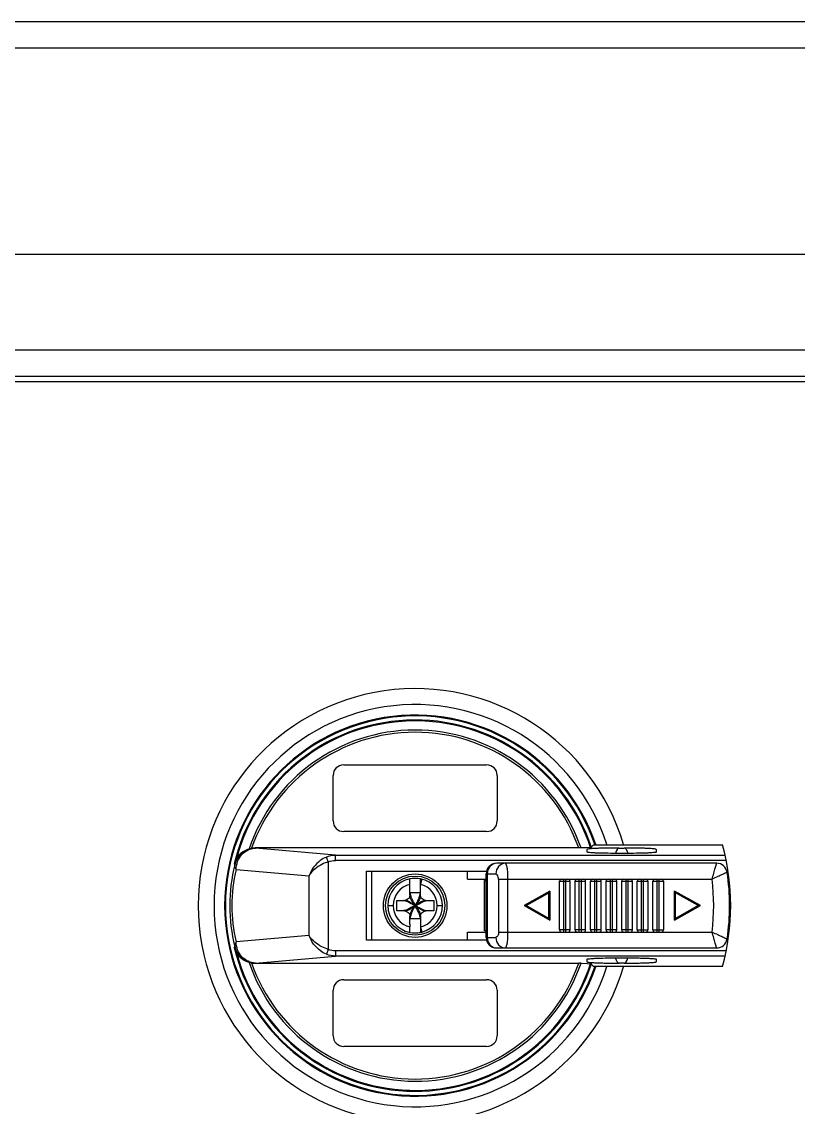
# Model space of a CAD drawing. Header units: millimetres. Extents: x 10297564 to 11610295, y -9287743 to -8409454.
# Drawn here: x 10495622 to 10497094, y -9075652 to -9073594 of the extents above; entities that cross this region are included whole.
import ezdxf

# ---------------------------------------------------------------- set-up
doc = ezdxf.new("R2010")
doc.units = ezdxf.units.MM
doc.header["$LTSCALE"] = 100
doc.layers.add('-0', color=7, linetype='Continuous')

# ---------------------------------------------------------------- blocks, each defined once
blk = doc.blocks.new('인버터 외형도')
at = {"layer": '-0', "linetype": 'Continuous'}
for p, q in [((99257.7, 55947.4), (85171.9, 55947.4)), ((99295.3, 55909.8), (85134.2, 55909.8)), ((99295.3, 55616.3), (85134.2, 55616.3)), ((85292.3, 55480.9), (99137.3, 55480.9)), ((85668.5, 55435.7), (98761.1, 55435.7)), ((86210.2, 55443.3), (98219.3, 55443.3)), ((95318.6, 54891), (95521.8, 54891)), ((95303.6, 54811.2), (95303.6, 54875.9)), ((95536.9, 54875.9), (95536.9, 54811.2)), ((95521.8, 54796.2), (95318.6, 54796.2)), ((95166.2, 54781.9), (95165.1, 54781.9)), ((95652.7, 54772.8), (95192.8, 54772.8)), ((95192.8, 54772.8), (95193, 54772.5)), ((95306.8, 54762.6), (95193, 54772.5)), ((95664.7, 54773.1), (95656, 54772.8)), ((95669.5, 54773.3), (95664.7, 54773.1)), ((95664.8, 54766.9), (95664.8, 54770.8)), ((95673.1, 54777.3), (95857.1, 54777.3)), ((95675.3, 54781.9), (95674.2, 54781.9)), ((95710, 54772.6), (95717.4, 54772.6)), ((95762.6, 54770.8), (95762.6, 54766.9)), ((95296.7, 54753.1), (95294, 54759.9)), ((95306.8, 54755.1), (95306.8, 54762.6)), ((95306.8, 54762.6), (95860.7, 54762.6)), ((95717.4, 54765), (95706.1, 54765)), ((95165.7, 54742.4), (95269.5, 54733.4)), ((95296.7, 54753.1), (95296.7, 54628.5)), ((95862.3, 54755.1), (95306.8, 54755.1)), ((95848.8, 54751), (95536.1, 54751)), ((95269.5, 54648.2), (95269.5, 54733.4)), ((95351, 54641.9), (95351, 54739.7)), ((95351, 54739.7), (95521.5, 54739.7)), ((95358.5, 54641.9), (95358.5, 54739.7)), ((95412.7, 54705.9), (95412.7, 54728.7)), ((95427.8, 54705.9), (95427.8, 54728.7)), ((95429.6, 54728.4), (95427.8, 54721.1)), ((95494.7, 54728.4), (95494.7, 54739.7)), ((95494.7, 54728.4), (95521.1, 54728.4)), ((95518.8, 54655), (95518.8, 54726.7)), ((95518.8, 54726.7), (95521.1, 54726.7)), ((95521.1, 54645.7), (95521.1, 54736)), ((95521.1, 54736), (95534.9, 54736)), ((95522.6, 54736), (95522.6, 54645.7)), ((95538.6, 54728.4), (95538.6, 54653.2)), ((95538.6, 54728.4), (95842.2, 54728.4)), ((95552.1, 54653.2), (95552.1, 54728.4)), ((95625.3, 54656.2), (95625.3, 54725.4)), ((95625.3, 54725.4), (95640.4, 54725.4)), ((95631.4, 54653.2), (95631.4, 54728.4)), ((95634.4, 54653.2), (95634.4, 54728.4)), ((95640.4, 54656.2), (95640.4, 54725.4)), ((95647.5, 54656.2), (95647.5, 54725.4)), ((95647.5, 54725.4), (95662.5, 54725.4)), ((95653.5, 54653.2), (95653.5, 54728.4)), ((95656.5, 54653.2), (95656.5, 54728.4)), ((95662.5, 54656.2), (95662.5, 54725.4)), ((95669.6, 54656.2), (95669.6, 54725.4)), ((95669.6, 54725.4), (95684.6, 54725.4)), ((95675.6, 54653.2), (95675.6, 54728.4)), ((95678.6, 54653.2), (95678.6, 54728.4)), ((95684.6, 54656.2), (95684.6, 54725.4)), ((95691.7, 54656.2), (95691.7, 54725.4)), ((95691.7, 54725.4), (95706.8, 54725.4)), ((95697.7, 54653.2), (95697.7, 54728.4)), ((95700.7, 54653.2), (95700.7, 54728.4)), ((95706.8, 54656.2), (95706.8, 54725.4)), ((95713.8, 54656.2), (95713.8, 54725.4)), ((95713.8, 54725.4), (95728.9, 54725.4)), ((95719.9, 54653.2), (95719.9, 54728.4)), ((95722.9, 54653.2), (95722.9, 54728.4)), ((95728.9, 54656.2), (95728.9, 54725.4)), ((95736, 54656.2), (95736, 54725.4)), ((95736, 54725.4), (95751, 54725.4)), ((95742, 54653.2), (95742, 54728.4)), ((95745, 54653.2), (95745, 54728.4)), ((95751, 54725.4), (95751, 54656.2)), ((95758.1, 54656.2), (95758.1, 54725.4)), ((95758.1, 54725.4), (95773.1, 54725.4)), ((95764.1, 54653.2), (95764.1, 54728.4)), ((95767.1, 54653.2), (95767.1, 54728.4)), ((95773.1, 54725.4), (95773.1, 54656.2)), ((95412.7, 54709.6), (95427.8, 54709.6)), ((95611.8, 54711.5), (95575.1, 54690.8)), ((95610.3, 54708.9), (95611.8, 54711.5)), ((95611.8, 54711.5), (95611.8, 54670.1)), ((95788.9, 54670.1), (95788.9, 54711.5)), ((95825.6, 54690.8), (95788.9, 54711.5)), ((95790.4, 54708.9), (95788.9, 54711.5)), ((95393.9, 54683.3), (95393.9, 54698.3)), ((95393.9, 54698.3), (95405.2, 54698.3)), ((95407.4, 54698.7), (95405.2, 54698.3)), ((95412.7, 54705.9), (95412.4, 54703.6)), ((95428.1, 54703.6), (95427.8, 54705.9)), ((95435.3, 54698.3), (95433.1, 54698.7)), ((95435.3, 54698.3), (95446.6, 54698.3)), ((95446.6, 54698.3), (95446.6, 54683.3)), ((95578.2, 54690.8), (95610.3, 54708.9)), ((95610.3, 54672.7), (95610.3, 54708.9)), ((95790.4, 54672.7), (95790.4, 54708.9)), ((95822.5, 54690.8), (95790.4, 54708.9)), ((95381.5, 54690.8), (95389, 54690.8)), ((95405.2, 54683.3), (95393.9, 54683.3)), ((95405.2, 54683.3), (95407.4, 54682.9)), ((95433.1, 54682.9), (95435.3, 54683.3)), ((95446.6, 54683.3), (95435.3, 54683.3)), ((95451.5, 54690.8), (95459, 54690.8)), ((95575.1, 54690.8), (95611.8, 54670.1)), ((95578.2, 54690.8), (95575.1, 54690.8)), ((95610.3, 54672.7), (95578.2, 54690.8)), ((95788.9, 54670.1), (95825.6, 54690.8)), ((95822.5, 54690.8), (95790.4, 54672.7)), ((95825.6, 54690.8), (95822.5, 54690.8)), ((95412.4, 54678), (95412.7, 54675.8)), ((95412.7, 54664.5), (95412.7, 54675.8)), ((95427.8, 54672), (95412.7, 54672)), ((95412.7, 54664.5), (95412.7, 54660.5)), ((95427.8, 54675.8), (95428.1, 54678)), ((95427.8, 54675.8), (95427.8, 54652.9)), ((95610.3, 54672.7), (95611.8, 54670.1)), ((95790.4, 54672.7), (95788.9, 54670.1)), ((95269.5, 54648.2), (95165.7, 54639.2)), ((95412.7, 54652.9), (95412.7, 54660.5)), ((95427.8, 54660.5), (95429.6, 54653.2)), ((95494.7, 54641.9), (95494.7, 54653.2)), ((95494.7, 54653.2), (95521.1, 54653.2)), ((95521.1, 54655), (95518.8, 54655)), ((95538.6, 54653.2), (95842.2, 54653.2)), ((95640.4, 54656.2), (95625.3, 54656.2)), ((95662.5, 54656.2), (95647.5, 54656.2)), ((95684.6, 54656.2), (95669.6, 54656.2)), ((95706.8, 54656.2), (95691.7, 54656.2)), ((95728.9, 54656.2), (95713.8, 54656.2)), ((95736, 54656.2), (95751, 54656.2)), ((95758.1, 54656.2), (95773.1, 54656.2)), ((95521.5, 54641.9), (95351, 54641.9)), ((95521.1, 54645.7), (95534.9, 54645.7)), ((95193, 54609.1), (95306.8, 54619)), ((95296.7, 54628.5), (95294, 54621.7)), ((95306.8, 54626.6), (95306.8, 54619)), ((95862.3, 54626.6), (95306.8, 54626.6)), ((95860.7, 54619), (95306.8, 54619)), ((95536.1, 54630.6), (95848.8, 54630.6)), ((95706.1, 54616.6), (95717.4, 54616.6)), ((95192.8, 54608.8), (95193, 54609.1)), ((95192.8, 54608.8), (95652.7, 54608.8)), ((95656, 54608.8), (95665, 54608.5)), ((95664.8, 54610.8), (95664.8, 54614.8)), ((95665, 54608.5), (95669.5, 54608.3)), ((95857.1, 54604.3), (95673.1, 54604.3)), ((95717.4, 54609), (95710, 54609)), ((95762.6, 54614.8), (95762.6, 54610.8)), ((95165.1, 54599.8), (95166.2, 54599.8)), ((95674.2, 54599.8), (95675.3, 54599.8)), ((95303.6, 54505.7), (95303.6, 54570.4)), ((95318.6, 54585.5), (95521.8, 54585.5)), ((95536.9, 54570.4), (95536.9, 54505.7)), ((95521.8, 54490.7), (95318.6, 54490.7))]:
    blk.add_line(p, q, dxfattribs=at)
for radius in [45.1, 42.1]:
    blk.add_circle((95420.2, 54690.8), radius, dxfattribs=at)
for centre, radius, start, end in [((95420.2, 54690.8), 308.5, 16.3455, 343.6545), ((95420.2, 54690.8), 285.9, 17.6629, 342.3349), ((95420.2, 54690.8), 270.9, 18.6935, 341.3071), ((95420.2, 54690.8), 269.7, 18.7665, 341.2335), ((95420.2, 54690.8), 263.9, 18.2469, 167.011), ((95420.2, 54690.8), 262.6, 18.3172, 165.037), ((95420.2, 54690.8), 249.6, 19.181, 161.1338), ((95420.2, 54690.8), 246.5, 19.4221, 160.6884), ((95318.6, 54875.9), 15, 90, 180), ((95521.8, 54875.9), 15, 0, 90), ((95318.6, 54811.2), 15, 180, 270), ((95521.8, 54811.2), 15, 270, 0), ((95193, 54742.3), 30.1, 90.0687, 167.1265), ((95192.8, 54742.6), 30.1, 90.0088, 99.8967), ((95540.6, 54690.8), 328.1, 344.7066, 15.2934), ((95402.6, 54690.8), 246, 166.3022, 193.6978), ((95375.5, 54690.8), 216, 166.185, 193.815), ((95536.1, 54736), 15, 90, 180), ((95848.8, 54736), 15, 8.415, 90), ((95420.2, 54690.8), 38.8, 101.2212, 258.779), ((95420.2, 54690.8), 38.7, 78.7758, 101.2211), ((95420.2, 54690.8), 38.7, 283.9433, 78.7749), ((95628.4, 54725.4), 3.01, 90, 180), ((95637.4, 54725.4), 3.01, 0, 90), ((95650.5, 54725.4), 3.01, 90, 180), ((95659.5, 54725.4), 3.01, 0, 90), ((95672.6, 54725.4), 3.01, 90, 180), ((95681.6, 54725.4), 3.01, 0, 90), ((95694.7, 54725.4), 3.01, 90, 180), ((95703.7, 54725.4), 3.01, 0, 90), ((95716.8, 54725.4), 3.01, 90, 180), ((95725.9, 54725.4), 3.01, 0, 90), ((95739, 54725.4), 3.01, 90, 180), ((95748, 54725.4), 3.01, 0, 90), ((95761.1, 54725.4), 3.01, 90, 180), ((95770.1, 54725.4), 3.01, 0, 90), ((95543.6, 54690.8), 301, 352.8192, 7.1808), ((95543.6, 54690.8), 323.6, 351.585, 8.415), ((95420.2, 54690.8), 31.2, 103.9433, 256.0566), ((95434.9, 54711.6), 22.2, 185.0701, 198.9479), ((95405.6, 54711.6), 22.2, 341.0501, 354.9297), ((95420.2, 54690.8), 31.2, 283.9432, 76.0568), ((95442, 54714.1), 29.8, 199.0883, 201.9908), ((95453.8, 54718.9), 42.5, 201.9758, 203.9086), ((95386.7, 54718.9), 42.5, 336.0902, 338.0227), ((95398.4, 54714.1), 29.8, 338.0077, 340.9099), ((95442, 54667.5), 29.8, 158.0077, 160.9099), ((95453.8, 54662.7), 42.5, 156.0902, 158.0227), ((95386.7, 54662.8), 42.5, 21.9758, 23.9086), ((95398.5, 54667.5), 29.8, 19.0883, 21.9908), ((95434.9, 54670), 22.2, 161.0501, 174.9297), ((95405.6, 54670), 22.2, 5.0701, 18.9479), ((95420.2, 54690.8), 38.7, 258.7789, 281.2245), ((95420.2, 54690.8), 38.7, 279.2991, 283.9474), ((95628.4, 54656.2), 3.01, 180, 270), ((95637.4, 54656.2), 3.01, 270, 0), ((95650.5, 54656.2), 3.01, 180, 270), ((95659.5, 54656.2), 3.01, 270, 360), ((95672.6, 54656.2), 3.01, 180, 270), ((95681.6, 54656.2), 3.01, 270, 360), ((95694.7, 54656.2), 3.01, 180, 270), ((95703.7, 54656.2), 3.01, 270, 0), ((95716.8, 54656.2), 3.01, 180, 270), ((95725.9, 54656.2), 3.01, 270, 360), ((95739, 54656.2), 3.01, 180, 270), ((95748, 54656.2), 3.01, 270, 360), ((95761.1, 54656.2), 3.01, 180, 270), ((95770.1, 54656.2), 3.01, 270, 360), ((95193, 54639.3), 30.1, 192.8735, 269.9316), ((95536.1, 54645.7), 15, 180, 270), ((95848.8, 54645.7), 15, 270, 351.585), ((95420.2, 54690.8), 263.9, 192.989, 341.7531), ((95420.2, 54690.8), 262.6, 194.963, 341.6828), ((95420.2, 54690.8), 249.6, 198.8662, 340.819), ((95192.8, 54639), 30.1, 260.1031, 269.9913), ((95420.2, 54690.8), 246.5, 199.3116, 340.5779), ((95318.6, 54570.4), 15, 90, 180), ((95521.8, 54570.4), 15, 0, 90), ((95318.6, 54505.7), 15, 180, 270), ((95521.8, 54505.7), 15, 270, 0)]:
    blk.add_arc(centre, radius, start, end, dxfattribs=at)
for centre, major_axis, ratio, start_param, end_param in [((95420.2, 55339.9), (0, 752.5), 0.505984, -2.42298, -2.415169), ((95710, 53655.7), (0, 1117), 0.040453, 0, 0.116684), ((95717.4, 55725.9), (0, 1117), 0.040453, -3.141593, -3.024981), ((95420.2, 54041.7), (0, 752.5), 0.505984, -0.726423, -0.718613)]:
    blk.add_ellipse(centre, major_axis=major_axis, ratio=ratio, start_param=start_param, end_param=end_param, dxfattribs=at)
for points, knots in [([(95165.7, 54742.4), (95165.8, 54749.9), (95171.2, 54765.1), (95185.9, 54772.3), (95193, 54772.5)], [0, 0, 0, 0, 0.516853, 1, 1, 1, 1]), ([(95166.6, 54758.6), (95167.6, 54760.3), (95172.1, 54766.2), (95178.9, 54770.2), (95184, 54771.5)], [0, 0, 0, 0, 0.273904, 1, 1, 1, 1]), ([(95710, 54772.6), (95704.2, 54772.6), (95695.8, 54772.6), (95685.2, 54772.4), (95678.4, 54772.2), (95673, 54771.9), (95668.5, 54771.7), (95666.5, 54771.2), (95664.8, 54771.1), (95664.8, 54770.8)], [0, 0, 0, 0, 0.381728, 0.554162, 0.705397, 0.829581, 0.922007, 0.979275, 1, 1, 1, 1]), ([(95670.9, 54773.5), (95670.9, 54773.4), (95670.2, 54773.4), (95669.8, 54773.4), (95669.4, 54773.3)], [0, 0, 0, 0, 0.177989, 1, 1, 1, 1]), ([(95722.7, 54765.1), (95722.2, 54766.6), (95721.2, 54769.2), (95719, 54772.6), (95717.4, 54772.6)], [0, 0, 0, 0, 0.50501, 1, 1, 1, 1]), ([(95762.6, 54770.8), (95762.6, 54771.1), (95760.9, 54771.2), (95758.9, 54771.7), (95754.4, 54771.9), (95749, 54772.2), (95742.2, 54772.4), (95731.6, 54772.6), (95723.2, 54772.6), (95717.4, 54772.6)], [0, 0, 0, 0, 0.020725, 0.077993, 0.170418, 0.294603, 0.445837, 0.618272, 1, 1, 1, 1]), ([(95294, 54759.9), (95290.9, 54758.6), (95280.3, 54752.4), (95272.3, 54741.9), (95269.5, 54733.4)], [0, 0, 0, 0, 0.271083, 1, 1, 1, 1]), ([(95706.1, 54765), (95700.8, 54765.1), (95691, 54765.2), (95679.4, 54765.4), (95672.1, 54765.9), (95668.2, 54766.1), (95666.3, 54766.5), (95664.8, 54766.6), (95664.8, 54766.9)], [0, 0, 0, 0, 0.387321, 0.710218, 0.832171, 0.922481, 0.978941, 1, 1, 1, 1]), ([(95762.6, 54766.9), (95762.6, 54766.5), (95760.9, 54766.5), (95758.8, 54766), (95754.4, 54765.8), (95749, 54765.5), (95742.2, 54765.3), (95731.6, 54765.1), (95723.2, 54765), (95717.4, 54765)], [0, 0, 0, 0, 0.021447, 0.079084, 0.170966, 0.294557, 0.446128, 0.618759, 1, 1, 1, 1]), ([(95163, 54750.1), (95163.1, 54749.9), (95163.3, 54749.6), (95163.6, 54749.2), (95163.7, 54749.1)], [0, 0, 0, 0, 0.500013, 1, 1, 1, 1]), ([(95165.7, 54742.4), (95165.3, 54742.9), (95164.1, 54744.9), (95163.4, 54747.4), (95163.7, 54749.1)], [0, 0, 0, 0, 0.285737, 1, 1, 1, 1]), ([(95296.7, 54753.1), (95293.7, 54752.1), (95283.1, 54748), (95273.5, 54740.4), (95269.5, 54733.4)], [0, 0, 0, 0, 0.286935, 1, 1, 1, 1]), ([(95536.1, 54751), (95532.6, 54751), (95525.1, 54747.4), (95522.6, 54739.7), (95522.6, 54736)], [0, 0, 0, 0, 0.481132, 1, 1, 1, 1]), ([(95548.4, 54751), (95544.9, 54751), (95537.4, 54747.4), (95534.9, 54739.7), (95534.9, 54736)], [0, 0, 0, 0, 0.480721, 1, 1, 1, 1]), ([(95552.1, 54728.4), (95552.1, 54731.5), (95552, 54736.9), (95551.2, 54744.1), (95550.3, 54748.2), (95549.1, 54751), (95548.4, 54751)], [0, 0, 0, 0, 0.394754, 0.703336, 0.9083, 1, 1, 1, 1]), ([(95842.2, 54728.4), (95843.1, 54731.3), (95844.6, 54736.5), (95846.5, 54742.8), (95847.5, 54746.8), (95848.4, 54749.1), (95848.3, 54750), (95849, 54751), (95848.8, 54751)], [0, 0, 0, 0, 0.376247, 0.699734, 0.826061, 0.920948, 0.980065, 1, 1, 1, 1]), ([(95538.6, 54728.4), (95538.6, 54729.4), (95538.2, 54731.5), (95537.5, 54734.6), (95535.7, 54735.7), (95534.9, 54736)], [0, 0, 0, 0, 0.33087, 0.738339, 1, 1, 1, 1]), ([(95863.7, 54738.2), (95863.7, 54738.3), (95862.8, 54737.5), (95861.9, 54737.4), (95859.7, 54736.2), (95855.9, 54734.6), (95850, 54731.8), (95844.9, 54729.6), (95842.2, 54728.4)], [0, 0, 0, 0, 0.019968, 0.079328, 0.174441, 0.300815, 0.624107, 1, 1, 1, 1]), ([(95420.2, 54690.8), (95418.4, 54691.7), (95413.2, 54694.3), (95408, 54697.1), (95404.3, 54697.9)], [0, 0, 0, 0, 0.353805, 1, 1, 1, 1]), ([(95409.5, 54697.7), (95410.2, 54697.4), (95414, 54695.5), (95417.4, 54692.9), (95420.2, 54690.8)], [0, 0, 0, 0, 0.171246, 1, 1, 1, 1]), ([(95420.2, 54690.8), (95418.2, 54693.6), (95415.1, 54697.7), (95412.8, 54702.5), (95412.6, 54704.2)], [0, 0, 0, 0, 0.66624, 1, 1, 1, 1]), ([(95414.9, 54701.6), (95415.2, 54700.9), (95416.9, 54697.3), (95418.8, 54693.7), (95420.2, 54690.8)], [0, 0, 0, 0, 0.195303, 1, 1, 1, 1]), ([(95425.5, 54701.6), (95425.2, 54700.9), (95423.5, 54697.3), (95421.7, 54693.7), (95420.2, 54690.8)], [0, 0, 0, 0, 0.195303, 1, 1, 1, 1]), ([(95427.1, 54701.5), (95426.8, 54700.9), (95424.9, 54697.1), (95422.3, 54693.6), (95420.2, 54690.8)], [0, 0, 0, 0, 0.171246, 1, 1, 1, 1]), ([(95420.2, 54690.8), (95423, 54692.9), (95427.1, 54695.9), (95431.9, 54698.3), (95433.7, 54698.4)], [0, 0, 0, 0, 0.66624, 1, 1, 1, 1]), ([(95420.2, 54690.8), (95422.1, 54691.7), (95427.3, 54694.3), (95432.5, 54697.1), (95436.2, 54697.9)], [0, 0, 0, 0, 0.353805, 1, 1, 1, 1]), ([(95420.2, 54690.8), (95418.4, 54689.9), (95413.2, 54687.3), (95408, 54684.5), (95404.3, 54683.7)], [0, 0, 0, 0, 0.353805, 1, 1, 1, 1]), ([(95420.2, 54690.8), (95417.5, 54688.7), (95413.3, 54685.7), (95408.5, 54683.4), (95406.8, 54683.2)], [0, 0, 0, 0, 0.66624, 1, 1, 1, 1]), ([(95413.4, 54680.1), (95413.7, 54680.7), (95415.6, 54684.6), (95418.1, 54688), (95420.2, 54690.8)], [0, 0, 0, 0, 0.171246, 1, 1, 1, 1]), ([(95414.9, 54680), (95415.2, 54680.7), (95416.9, 54684.3), (95418.8, 54687.9), (95420.2, 54690.8)], [0, 0, 0, 0, 0.195303, 1, 1, 1, 1]), ([(95431, 54683.9), (95430.3, 54684.2), (95426.5, 54686.1), (95423, 54688.7), (95420.2, 54690.8)], [0, 0, 0, 0, 0.171246, 1, 1, 1, 1]), ([(95420.2, 54690.8), (95422.1, 54689.9), (95427.3, 54687.3), (95432.5, 54684.5), (95436.2, 54683.7)], [0, 0, 0, 0, 0.353805, 1, 1, 1, 1]), ([(95425.5, 54680), (95425.2, 54680.7), (95423.5, 54684.3), (95421.7, 54687.9), (95420.2, 54690.8)], [0, 0, 0, 0, 0.195303, 1, 1, 1, 1]), ([(95420.2, 54690.8), (95422.3, 54688.1), (95425.3, 54683.9), (95427.7, 54679.1), (95427.8, 54677.4)], [0, 0, 0, 0, 0.66624, 1, 1, 1, 1]), ([(95296.7, 54628.5), (95293.6, 54629.5), (95283.1, 54633.8), (95273.5, 54641.3), (95269.5, 54648.2)], [0, 0, 0, 0, 0.289449, 1, 1, 1, 1]), ([(95294, 54621.7), (95290.9, 54623), (95280.4, 54629.2), (95272.3, 54639.7), (95269.5, 54648.2)], [0, 0, 0, 0, 0.268727, 1, 1, 1, 1]), ([(95538.6, 54653.2), (95538.6, 54651.3), (95538.5, 54648), (95535.9, 54646.2), (95534.9, 54645.7)], [0, 0, 0, 0, 0.626248, 1, 1, 1, 1]), ([(95548.4, 54630.6), (95549.1, 54630.6), (95550.3, 54633.4), (95551.2, 54637.5), (95552, 54644.8), (95552.1, 54650.1), (95552.1, 54653.2)], [0, 0, 0, 0, 0.091989, 0.297463, 0.606159, 1, 1, 1, 1]), ([(95848.8, 54630.6), (95849, 54630.6), (95848.3, 54631.6), (95848.4, 54632.5), (95847.5, 54634.8), (95846.5, 54638.8), (95844.6, 54645.1), (95843.1, 54650.4), (95842.2, 54653.2)], [0, 0, 0, 0, 0.01988, 0.079079, 0.174023, 0.300289, 0.623698, 1, 1, 1, 1]), ([(95842.2, 54653.2), (95844.9, 54652), (95850, 54649.8), (95855.9, 54647), (95859.7, 54645.4), (95861.9, 54644.2), (95862.8, 54644.1), (95863.7, 54643.3), (95863.7, 54643.5)], [0, 0, 0, 0, 0.375847, 0.699198, 0.82562, 0.920675, 0.979949, 1, 1, 1, 1]), ([(95163.7, 54632.6), (95163.6, 54632.4), (95163.3, 54632), (95163.1, 54631.7), (95163, 54631.5)], [0, 0, 0, 0, 0.499983, 1, 1, 1, 1]), ([(95165.7, 54639.2), (95165.3, 54638.7), (95164.1, 54636.7), (95163.4, 54634.2), (95163.7, 54632.6)], [0, 0, 0, 0, 0.285742, 1, 1, 1, 1]), ([(95193, 54609.1), (95185.9, 54609.3), (95171.2, 54616.5), (95165.8, 54631.7), (95165.7, 54639.2)], [0, 0, 0, 0, 0.483147, 1, 1, 1, 1]), ([(95522.6, 54645.7), (95522.6, 54641.9), (95525.1, 54634.2), (95532.6, 54630.6), (95536.1, 54630.6)], [0, 0, 0, 0, 0.518868, 1, 1, 1, 1]), ([(95534.9, 54645.7), (95534.9, 54641.9), (95537.4, 54634.2), (95544.9, 54630.6), (95548.4, 54630.6)], [0, 0, 0, 0, 0.519279, 1, 1, 1, 1]), ([(95184, 54610.1), (95182.4, 54610.5), (95175.4, 54613), (95169.5, 54618.2), (95166.6, 54623)], [0, 0, 0, 0, 0.232435, 1, 1, 1, 1]), ([(95664.8, 54614.8), (95664.8, 54615), (95666.3, 54615.1), (95668.2, 54615.5), (95672.1, 54615.7), (95679.4, 54616.2), (95691, 54616.4), (95700.8, 54616.6), (95706.1, 54616.6)], [0, 0, 0, 0, 0.021075, 0.077586, 0.167981, 0.290038, 0.613327, 1, 1, 1, 1]), ([(95717.4, 54616.6), (95723.2, 54616.6), (95731.6, 54616.5), (95742.2, 54616.3), (95749, 54616.1), (95754.4, 54615.8), (95758.8, 54615.6), (95760.9, 54615.1), (95762.6, 54615.1), (95762.6, 54614.8)], [0, 0, 0, 0, 0.381241, 0.553872, 0.705444, 0.829034, 0.920917, 0.978554, 1, 1, 1, 1]), ([(95187.6, 54609.3), (95186.7, 54609.4), (95185.7, 54609.6), (95184.6, 54609.9), (95184.5, 54610)], [0, 0, 0, 0, 0.82631, 1, 1, 1, 1]), ([(95664.8, 54610.8), (95664.8, 54610.5), (95666.5, 54610.4), (95668.5, 54610), (95673, 54609.8), (95678.4, 54609.5), (95685.2, 54609.3), (95695.8, 54609), (95704.2, 54609), (95710, 54609)], [0, 0, 0, 0, 0.020725, 0.077993, 0.170418, 0.294603, 0.445837, 0.618272, 1, 1, 1, 1]), ([(95670.9, 54608.2), (95670.9, 54608.2), (95670.2, 54608.2), (95669.8, 54608.3), (95669.4, 54608.3)], [0, 0, 0, 0, 0.177105, 1, 1, 1, 1]), ([(95717.4, 54609), (95723.2, 54609), (95731.6, 54609), (95742.2, 54609.3), (95749, 54609.5), (95754.4, 54609.8), (95758.9, 54610), (95760.9, 54610.4), (95762.6, 54610.5), (95762.6, 54610.8)], [0, 0, 0, 0, 0.381728, 0.554162, 0.705397, 0.829581, 0.922007, 0.979275, 1, 1, 1, 1])]:
    blk.add_open_spline(points, degree=3, knots=knots, dxfattribs=at)
for points in [[(95184, 54771.5), (95185.1, 54771.8), (95186.2, 54772.1), (95187.3, 54772.2)], [(95656, 54772.8), (95655, 54772.8), (95654, 54772.8), (95653, 54772.8)], [(95166.6, 54758.6), (95165, 54756), (95163.8, 54753.1), (95163, 54750.1)], [(95294, 54759.9), (95298, 54761.7), (95302.5, 54762.6), (95306.8, 54762.6)], [(95296.7, 54753.1), (95299.9, 54754.4), (95303.4, 54755.1), (95306.8, 54755.1)], [(95412.4, 54703.6), (95411.7, 54701.4), (95409.6, 54699.4), (95407.4, 54698.7)], [(95407.7, 54698.3), (95408.3, 54698.1), (95408.9, 54697.9), (95409.5, 54697.7)], [(95427.7, 54703.4), (95427.6, 54702.7), (95427.3, 54702.1), (95427.1, 54701.5)], [(95433.1, 54698.7), (95430.8, 54699.4), (95428.8, 54701.4), (95428.1, 54703.6)], [(95407.4, 54682.9), (95409.6, 54682.3), (95411.7, 54680.2), (95412.4, 54678)], [(95412.8, 54678.3), (95412.9, 54678.9), (95413.1, 54679.5), (95413.4, 54680.1)], [(95428.1, 54678), (95428.8, 54680.2), (95430.8, 54682.3), (95433.1, 54682.9)], [(95432.8, 54683.3), (95432.2, 54683.5), (95431.5, 54683.7), (95431, 54683.9)], [(95166.6, 54623), (95165, 54625.6), (95163.8, 54628.5), (95163, 54631.5)], [(95306.8, 54619), (95302.5, 54619.1), (95298, 54620), (95294, 54621.7)], [(95306.8, 54626.6), (95303.4, 54626.6), (95299.9, 54627.2), (95296.7, 54628.5)], [(95704.7, 54616.6), (95704.9, 54615.9), (95705.2, 54615.2), (95705.4, 54614.6)], [(95656, 54608.8), (95655, 54608.8), (95654, 54608.9), (95653, 54608.8)], [(95705.4, 54614.6), (95705.8, 54613.8), (95706.1, 54613), (95706.5, 54612.3)], [(95706.5, 54612.3), (95707.2, 54610.9), (95708.3, 54609), (95710, 54609)]]:
    blk.add_open_spline(points, degree=3, dxfattribs=at)

msp = doc.modelspace()

# ---------------------------------------------------------------- block references
at = {"xscale": 1.333333333333333, "yscale": 1.333333333333333, "zscale": 1.333333333333333}
msp.add_blockref('인버터 외형도', (10369140.6, -9148191), dxfattribs=at)

doc.saveas('drawing.dxf')
